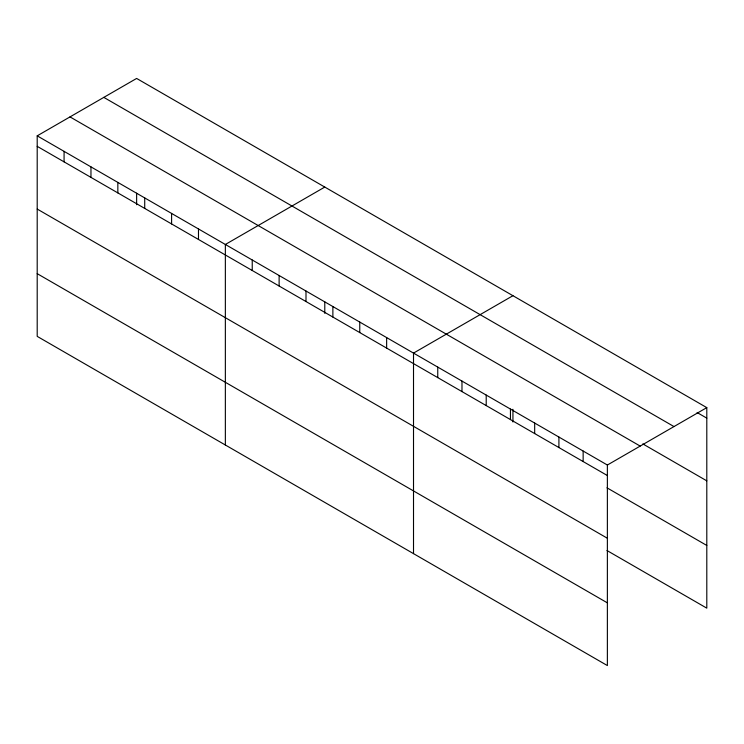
<?xml version="1.0" encoding="UTF-8"?>
<svg xmlns="http://www.w3.org/2000/svg" width="744" height="744" viewBox="0 0 744 744"><rect width="100%" height="100%" fill="white"/><g stroke="black" fill="none" stroke-linecap="round" stroke-linejoin="round"><path stroke-width="1.12" d="M37.2 135.845L607.374 465.028L607.374 665.564L37.2 336.372L37.2 135.845L136.626 78.436L706.8 407.628L706.8 608.155L606.965 550.514M324.784 187.07L225.358 244.478L225.358 445.005M512.942 295.703L413.515 353.102L413.515 553.638M607.374 465.028L706.8 407.628M697.109 412.539L706.8 418.137M103.816 97.38L673.99 426.572M642.825 443.908L706.8 480.847M70.01 116.901L640.184 446.084M37.2 146.345L607.374 475.537M606.965 487.813L706.8 545.454M37.2 209.055L607.374 538.247M37.2 273.662L607.374 602.854M583.147 451.041L583.147 461.55M558.911 437.053L558.911 447.553M534.676 423.057L534.676 433.566M512.942 409.302L512.942 421.988M510.449 409.07L510.449 419.579M486.213 395.073L486.213 405.582M461.978 381.086L461.978 391.595M437.751 367.099L437.751 377.608M386.638 337.59L386.638 348.09M359.761 322.068L359.761 332.577M332.875 306.547L332.875 317.056M324.784 301.822L324.784 313.354M305.998 291.034L305.998 301.534M279.121 275.512L279.121 286.022M252.235 259.991L252.235 270.5M198.481 228.957L198.481 239.466M171.594 213.435L171.594 223.944M144.717 197.913L144.717 208.422M136.626 193.189L136.626 204.721M117.84 182.401L117.84 192.901M90.963 166.879L90.963 177.388M64.077 151.358L64.077 161.867"/></g></svg>
